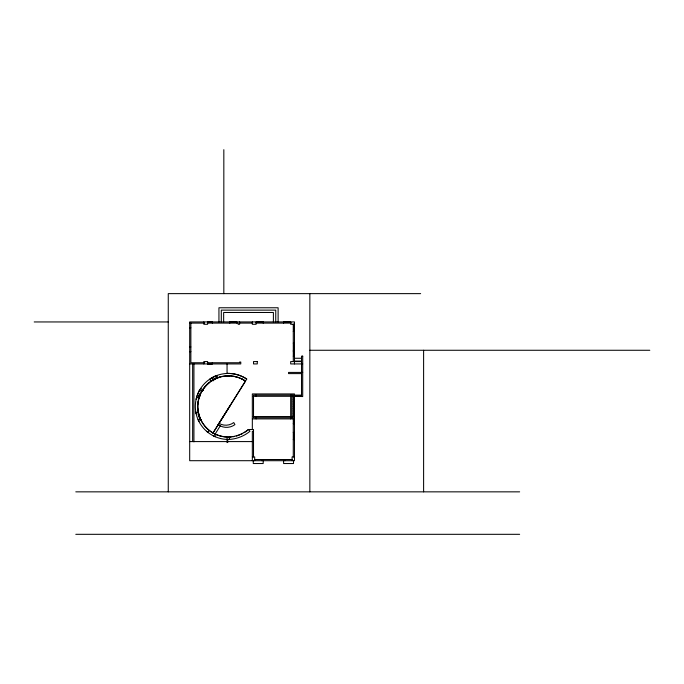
<?xml version="1.0" encoding="UTF-8"?>
<svg xmlns="http://www.w3.org/2000/svg" width="684" height="684" viewBox="0 0 684 684"><rect width="100%" height="100%" fill="white"/><g stroke="black" fill="none" stroke-linecap="round" stroke-linejoin="round"><path stroke-width="1.03" d="M196.094 399.353L196.607 397.344A33.003 33.003 0 0 1 246.736 379.047L212.972 433.049M198.394 399.858L198.847 398.071A30.823 30.823 0 0 1 201.6 391.462L201.891 390.923M214.776 436.52L215.597 434.306A30.729 30.729 0 0 1 209.278 430.441L208.15 429.509A30.652 30.652 0 0 1 198.437 413.23M198.531 396.575L199.6 394.01M198.557 396.951L199.779 394.01M198.864 391.564L199.856 389.743M245.513 381.065L213.023 432.981A30.635 30.626 -57.3 0 1 202.541 390.29A30.635 30.626 -57.3 0 1 245.513 381.065L245.488 381.048A30.652 30.652 0 0 0 217.863 377.636L216.067 378.346M214.981 434.306L220.231 425.901L218.196 424.627L230.482 405.039M207.705 432.194L209.278 430.441M212.245 379.723L217.315 377.089M198.428 420.378L200.549 419.369A30.694 30.694 0 0 1 198.266 412.366L198.069 411.341A30.652 30.652 0 0 1 200.155 394.36M215.092 376.209L217.016 375.439M195.957 412.811L198.266 412.366M420.634 293.633L168.264 293.633L168.264 491.847M34.2 321.95L168.264 321.95M207.97 322.164L211.989 322.232M207.603 322.395L212.339 322.395M229.798 322.395L236.878 322.395M256.107 322.395L263.186 322.395M283.603 322.395L290.674 322.395M189.69 323.104L204.533 323.104M207.62 323.104L238.177 323.104L238.177 324.284L239.597 324.284L239.597 321.925M239.597 323.104L252.336 323.104M256.107 323.104L291.145 323.104M294.453 324.284L290.683 324.284L290.674 321.925M293.983 324.643L294.453 324.643M293.983 327.645L294.453 327.645M189.69 327.824L190.87 327.824M293.983 328.004L294.453 328.004M293.744 329.004L294.453 329.004M293.983 331.013L294.453 331.013M293.274 331.364L294.453 331.364M293.274 343.163L294.453 343.163M293.983 343.513L294.453 343.513M293.744 345.523L294.453 345.523M293.983 346.523L294.453 346.523M293.983 346.882L294.453 346.882M189.69 346.959L190.87 346.959M293.983 349.892L294.453 349.892M293.274 350.242L294.453 350.242M309.843 350.268L649.8 350.268M293.291 351.422L294.453 351.422M189.69 351.679L190.87 351.679M293.983 351.773L294.453 351.773M293.983 355.783L294.453 355.783M293.291 356.142L294.471 356.142M294.453 358.262L301.533 358.262M294.453 361.092L301.533 361.092M301.533 361.571L290.683 361.571L290.683 363.931L302.713 363.931M204.696 362.751L190.862 362.751L190.862 323.104M207.62 362.751L239.597 362.751L239.597 362.041L240.777 362.041L240.777 363.931L189.69 363.931M207.97 363.623L211.989 363.623M207.603 363.931L212.339 363.931L212.339 362.751M302.713 372.421L288.554 372.421L288.554 373.601L301.533 373.601M294.453 395.113L301.533 395.113M294.453 395.822L301.533 395.822M294.813 395.942L301.182 395.942M253.277 396.293L301.678 396.293M293.274 397.472L294.453 397.472M293.274 398.062L294.453 398.062M293.274 399.242L294.453 399.242M293.274 399.832L294.453 399.832M293.274 401.012L294.453 401.012M293.274 401.602L294.453 401.602M293.274 402.782L294.453 402.782M293.274 403.372L294.453 403.372M293.274 404.552L294.453 404.552M293.274 405.142L294.453 405.142M293.274 406.322L294.453 406.322M293.274 406.912L294.453 406.912M293.274 408.091L294.453 408.091M293.274 408.681L294.453 408.681M293.744 409.459L294.453 409.459M293.274 409.861L294.453 409.861M293.274 410.451L294.453 410.451M293.274 411.631L294.453 411.631M293.274 412.221L294.453 412.221M293.274 413.401L294.453 413.401M293.274 413.991L294.453 413.991M293.274 415.171L294.453 415.171M293.274 415.761L294.453 415.761M253.277 416.539L294.453 416.539M252.336 418.899L294.453 418.899M293.983 419.249L294.453 419.249M293.983 423.259L294.453 423.259M293.274 423.618L294.453 423.618M253.516 431.288L252.336 431.288L252.336 460.7M293.274 432.468L294.453 432.468M293.983 432.818L294.453 432.818M293.983 435.828L294.453 435.828M293.983 436.178L294.453 436.178M293.744 437.187L294.453 437.187M293.983 439.188L294.453 439.188M227.054 439.427L229.414 439.427A36.158 36.158 0 0 0 249.976 431.288L248.42 429.509A34.704 34.704 0 0 1 229.414 437.067A32.507 32.507 0 0 1 215.144 434.032M293.274 439.547L294.453 439.547M189.69 441.582L252.336 441.582M252.336 456.921L254.696 456.921L254.696 460.7M294.453 456.921L292.094 456.921L292.094 460.7M254.696 459.52L292.094 459.52M75.796 491.847L519.635 491.847M75.796 534.315L519.635 534.315M198.847 398.071L196.582 397.421A33.482 33.482 0 0 1 199.54 390.333L201.6 391.462M214.519 433.801L216.264 434.614M213.408 435.879L215.28 436.76M200.549 388.401L203.516 390.325M206.559 431.253L208.158 432.57M211.878 377.722L213.049 379.765M213.63 380.791L213.28 380.176A30.207 30.207 0 0 1 215.597 378.987M200.241 418.719L201.07 420.455M198.078 419.634L198.958 421.506M198.009 413.803L199.642 418.813M195.744 411.7L196.137 413.734M291.854 395.113L291.863 417.719M207.603 321.925L207.603 322.634M423.61 350.268L423.61 491.847M309.843 293.633L309.843 491.847M301.182 395.822L301.182 396.293M298.173 395.822L298.173 396.293M297.814 395.822L297.814 396.293M294.813 395.822L294.813 396.293M294.453 363.931L294.453 321.925L189.69 321.925L189.69 460.7L294.453 460.7L294.453 393.933L252.336 393.933L252.328 429.509M294.223 351.773L294.223 355.783M294.223 419.249L294.223 423.259M294.103 324.643L294.103 331.013M294.171 343.513L294.171 349.892M294.146 351.773L294.146 355.783M294.146 419.249L294.146 423.259M294.103 432.818L294.103 439.188M293.983 324.284L293.983 331.364M293.983 343.163L293.983 350.242M294 351.422L293.983 356.142M293.983 409.459L293.983 416.539M293.983 418.899L293.983 423.618M293.983 432.468L293.983 439.547M293.513 460.7L293.513 463.53L283.603 463.53L283.603 460.7M293.274 324.173L293.291 361.571M293.274 418.899L293.274 456.921M290.683 394.719L290.683 418.899M290.324 321.925L290.324 322.395M287.314 321.925L287.314 322.395M286.964 321.925L286.964 322.395M285.014 459.52L285.014 460.7M283.954 321.925L283.954 322.395M283.603 321.925L283.603 323.104M278.114 321.925L278.114 307.766L218.94 307.766L218.94 321.925M275.755 321.925L275.755 310.126L221.3 310.126L221.3 321.925M273.395 321.925L273.395 312.485L223.651 312.485L223.651 321.925M263.186 321.925L263.186 323.104M263.186 460.7L263.186 463.53L253.277 463.53L253.277 460.7M262.836 321.925L262.836 322.395M261.775 459.52L261.775 460.7M260.826 321.925L260.826 322.395M259.826 321.925L259.826 322.395M259.475 321.925L259.475 322.395M256.466 321.925L256.466 322.395M256.107 321.925L256.107 324.284L252.336 324.284L252.336 321.925M256.107 394.719L256.107 396.293M256.107 416.539L256.107 418.899M253.516 456.921L253.507 429.509L248.42 429.509A30.216 30.216 0 0 1 244.239 432.613M236.878 321.925L236.878 323.104M236.527 321.925L236.527 322.395M233.518 321.925L233.518 322.395M233.158 321.925L233.158 322.395M232.628 321.925L232.628 322.395M230.157 321.925L230.157 322.395M229.798 321.925L229.798 323.104M212.827 432.887A30.652 30.652 0 0 0 229.414 437.067L229.414 439.427A33.003 33.003 0 0 1 196.607 397.344M227.763 439.427L227.763 442.471M227.054 363.811L227.054 373.498M227.054 438.367L227.054 442.616M223.83 149.685L223.83 293.633M212.339 321.925L212.339 323.104M211.989 321.925L211.989 322.395M211.989 363.452L211.989 363.931M207.97 321.925L207.97 322.395M207.97 363.452L207.97 363.931M207.62 321.925L207.62 324.284L203.841 324.284L203.841 321.925M207.62 363.931L207.62 361.571L203.841 361.571L203.841 363.931M193.931 363.931L193.931 441.855M192.649 363.931L192.649 441.582M201.669 391.308A30.652 30.652 0 0 1 216.469 378.175M219.008 423.336A13.21 13.21 0 0 0 233.757 422.558L234.92 424.627A14.116 14.116 0 0 1 218.196 424.627M201.318 420.703A30.635 30.626 -58 0 1 198.728 413.837M198.24 411.435A30.635 30.626 -58 0 1 197.95 409.006M197.941 404.107A30.635 30.626 -58 0 1 198.232 401.67M199.395 396.917A30.635 30.626 -58 0 1 200.258 394.625M201.686 391.684A30.635 30.626 -58 0 1 203.892 388.255M204.388 387.606A30.635 30.626 -58 0 1 208.945 382.929M210.894 381.441A30.635 30.626 -58 0 1 219.675 377.183M226.908 375.935A30.635 30.626 -58 0 1 229.354 375.901M234.227 376.431A30.635 30.626 -58 0 1 235.818 376.781M241.948 379.013A30.635 30.626 -58 0 1 243.401 379.774M227.054 373.378A34.807 34.807 0 0 1 246.736 379.047M242.726 433.476A30.216 30.216 0 0 1 241.178 434.263M239.58 434.947A30.216 30.216 0 0 1 236.279 436.041M234.586 436.452A30.216 30.216 0 0 1 232.876 436.751M231.149 436.965A30.216 30.216 0 0 1 229.414 437.067M198.172 403.517A30.207 30.207 0 0 1 198.351 402.072M199.728 396.446A30.207 30.207 0 0 1 200.241 395.087M202.156 391.18A30.207 30.207 0 0 1 202.926 389.94M226.934 376.243A30.207 30.207 0 0 1 228.234 376.217M236.527 322.207L230.157 322.207L236.527 322.284M262.836 322.207L256.466 322.207L262.836 322.284M290.324 322.207L283.954 322.207L290.324 322.284M302.713 356.142L301.533 356.142L301.533 396.532L302.713 396.532L302.713 356.142M257.287 361.571L253.516 361.571L253.516 363.931L257.287 363.931L257.287 361.571M293.274 395.113L253.516 395.113L253.516 417.719L293.274 417.719L293.274 395.113M211.023 381.142L209.663 379.218A32.627 32.627 0 0 1 216.657 375.584L217.529 377.765A30.07 30.07 0 0 0 211.023 381.142"/></g></svg>
